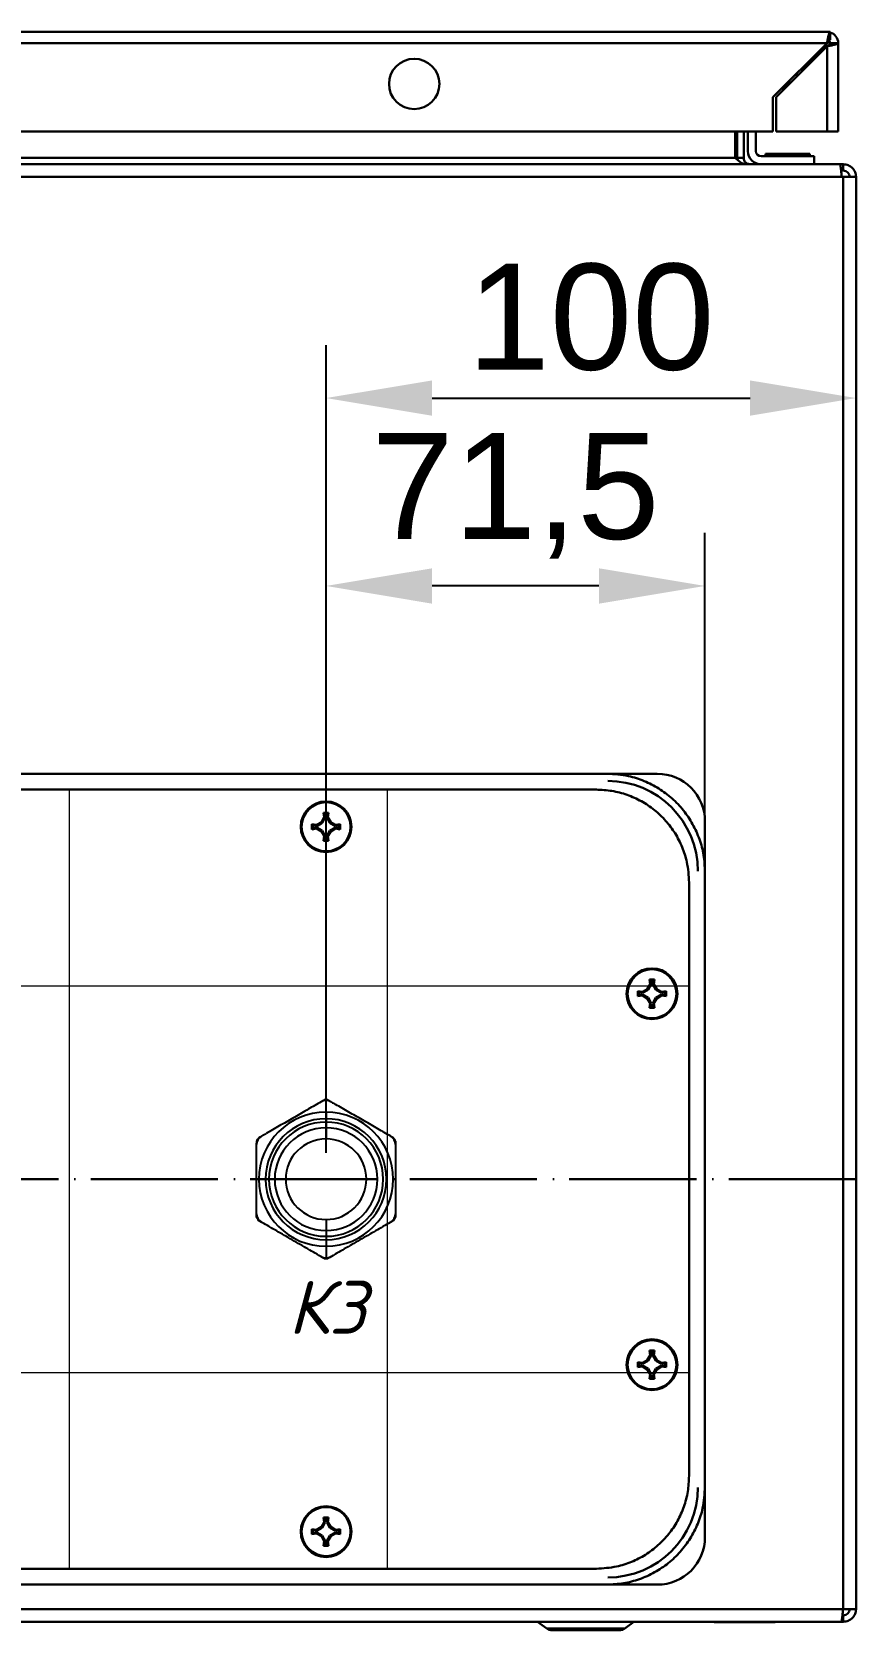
# Model space of a CAD drawing. Header units: millimetres. Extents: x 0 to 53000, y -591 to 24400.
# Drawn here: x 14413.4 to 14568.9, y 11760.5 to 12062.1 of the extents above; entities that cross this region are included whole.
import ezdxf

# ---------------------------------------------------------------- set-up
doc = ezdxf.new("R2010")
doc.units = ezdxf.units.MM
doc.linetypes.add('ACAD_ISO04W100', pattern=[30, 24, -3, 0, -3])
for name, color, linetype in [('MAIN-1', 7, 'Continuous'), ('MAIN-2', 7, 'Continuous'), ('размеры', 3, 'Continuous')]:
    doc.layers.add(name, color=color, linetype=linetype)
doc.layers.add('Осевые центральные', color=5, linetype='ACAD_ISO04W100', lineweight=30)
doc.layers.add('Основная', color=7, linetype='Continuous', lineweight=30)
doc.layers.add('Привязки', color=2, linetype='Continuous', lineweight=0, plot=False, transparency=0.8)
doc.styles.get("Standard").update_dxf_attribs({"font": 'arial.ttf'})
doc.styles.add('текст', font='isocpeui.ttf')
doc.dimstyles.new('ISO2', dxfattribs={"dimtxt": 20, "dimasz": 20, "dimexe": 10, "dimexo": 5, "dimgap": 5, "dimtad": 1, "dimdec": 4, "dimdsep": 46, "dimlunit": 6, "dimtxsty": 'Standard', "dimcen": 20, "dimadec": 0, "dimazin": 0, "dimtfac": 1, "dimtdec": 4, "dimtmove": 0, "dimatfit": 3, "dimfxl": 1, "dimtolj": 1, "dimtzin": 0, "dimarcsym": 0})

# ---------------------------------------------------------------- blocks, each defined once
blk = doc.blocks.new('*U447')
at = {"layer": 'MAIN-1'}
for p, q in [((-5.26, 12.11), (-5.59, 11.92)), ((-4.94, 12.29), (-5.26, 12.11)), ((-4.62, 12.48), (-4.94, 12.29)), ((-4.3, 12.67), (-4.62, 12.48)), ((-3.98, 12.85), (-4.3, 12.67)), ((-3.66, 13.03), (-3.98, 12.85)), ((-3.35, 13.21), (-3.66, 13.03)), ((-3.04, 13.39), (-3.35, 13.21)), ((-2.73, 13.57), (-3.04, 13.39)), ((-2.43, 13.74), (-2.73, 13.57)), ((-2.12, 13.92), (-2.43, 13.74)), ((-1.82, 14.09), (-2.12, 13.92)), ((-1.52, 14.27), (-1.82, 14.09)), ((-1.22, 14.44), (-1.52, 14.27)), ((-0.93, 14.61), (-1.22, 14.44)), ((-0.64, 14.78), (-0.93, 14.61)), ((-0.35, 14.95), (-0.64, 14.78)), ((0, 12.66), (0, 14.95)), ((0, 12.66), (0, 7.61)), ((0.35, 14.95), (0.52, 14.85)), ((0.52, 14.85), (0.69, 14.75)), ((0.69, 14.75), (0.87, 14.65)), ((0.87, 14.65), (1.04, 14.54)), ((1.04, 14.54), (1.22, 14.44)), ((1.22, 14.44), (1.39, 14.34)), ((1.39, 14.34), (1.57, 14.24)), ((1.57, 14.24), (1.61, 14.22)), ((1.61, 14.22), (1.64, 14.2)), ((1.64, 14.2), (1.67, 14.18)), ((1.67, 14.18), (1.7, 14.16)), ((1.7, 14.16), (1.74, 14.14)), ((1.74, 14.14), (1.77, 14.12)), ((1.77, 14.12), (1.8, 14.11)), ((2.1, 13.93), (1.8, 14.11)), ((2.41, 13.75), (2.1, 13.93)), ((2.72, 13.58), (2.41, 13.75)), ((3.03, 13.4), (2.72, 13.58)), ((3.34, 13.22), (3.03, 13.4)), ((3.65, 13.04), (3.34, 13.22)), ((3.97, 12.86), (3.65, 13.04)), ((4.28, 12.67), (3.97, 12.86)), ((4.6, 12.49), (4.28, 12.67)), ((4.92, 12.3), (4.6, 12.49)), ((5.24, 12.12), (4.92, 12.3)), ((5.57, 11.93), (5.24, 12.12)), ((-10.4, 9.14), (-10.71, 8.96)), ((-10.09, 9.32), (-10.4, 9.14)), ((-9.78, 9.5), (-10.09, 9.32)), ((-9.47, 9.68), (-9.78, 9.5)), ((-9.15, 9.86), (-9.47, 9.68)), ((-8.83, 10.05), (-9.15, 9.86)), ((-8.51, 10.23), (-8.83, 10.05)), ((-8.19, 10.41), (-8.51, 10.23)), ((-7.87, 10.6), (-8.19, 10.41)), ((-7.55, 10.79), (-7.87, 10.6)), ((-7.22, 10.97), (-7.55, 10.79)), ((-6.9, 11.16), (-7.22, 10.97)), ((-6.57, 11.35), (-6.9, 11.16)), ((-6.24, 11.54), (-6.57, 11.35)), ((-5.92, 11.73), (-6.24, 11.54)), ((-5.59, 11.92), (-5.92, 11.73)), ((5.89, 11.74), (5.57, 11.93)), ((6.22, 11.56), (5.89, 11.74)), ((6.55, 11.37), (6.22, 11.56)), ((6.87, 11.18), (6.55, 11.37)), ((7.2, 10.99), (6.87, 11.18)), ((7.53, 10.8), (7.2, 10.99)), ((7.85, 10.61), (7.53, 10.8)), ((8.18, 10.42), (7.85, 10.61)), ((8.5, 10.24), (8.18, 10.42)), ((8.82, 10.05), (8.5, 10.24)), ((9.14, 9.87), (8.82, 10.05)), ((9.45, 9.69), (9.14, 9.87)), ((9.77, 9.51), (9.45, 9.69)), ((10.08, 9.33), (9.77, 9.51)), ((10.38, 9.15), (10.08, 9.33)), ((10.69, 8.97), (10.38, 9.15)), ((-13.12, 7.17), (-13.12, 7.12)), ((-13.12, 7.12), (-13.12, 7.06)), ((-13.12, 7.06), (-13.12, 7.01)), ((-13.12, 7.01), (-13.12, 6.95)), ((-13.12, 6.95), (-13.12, 6.9)), ((-13.12, 6.9), (-13.12, 6.84)), ((-13.12, 6.84), (-13.12, 6.78)), ((-13.12, 6.75), (-13.12, 6.78)), ((-13.12, 6.71), (-13.12, 6.75)), ((-13.12, 6.67), (-13.12, 6.71)), ((-13.12, 6.63), (-13.12, 6.67)), ((-13.12, 6.59), (-13.12, 6.63)), ((-13.12, 6.56), (-13.12, 6.59)), ((-13.12, 6.52), (-13.12, 6.56)), ((-13.12, 6.15), (-13.12, 6.52)), ((-13.12, 5.78), (-13.12, 6.15)), ((-12.77, 7.77), (-12.6, 7.87)), ((-12.6, 7.87), (-12.42, 7.97)), ((-12.42, 7.97), (-12.25, 8.07)), ((-12.25, 8.07), (-12.07, 8.17)), ((-12.07, 8.17), (-11.9, 8.28)), ((-11.9, 8.28), (-11.72, 8.38)), ((-11.72, 8.38), (-11.54, 8.48)), ((-11.54, 8.48), (-11.51, 8.5)), ((-11.51, 8.5), (-11.48, 8.52)), ((-11.48, 8.52), (-11.45, 8.54)), ((-11.45, 8.54), (-11.41, 8.56)), ((-11.41, 8.56), (-11.38, 8.58)), ((-11.38, 8.58), (-11.35, 8.59)), ((-11.35, 8.59), (-11.31, 8.61)), ((-11.01, 8.79), (-11.31, 8.61)), ((-10.71, 8.96), (-11.01, 8.79)), ((10.99, 8.8), (10.69, 8.97)), ((11.3, 8.62), (10.99, 8.8)), ((11.6, 8.45), (11.3, 8.62)), ((11.89, 8.28), (11.6, 8.45)), ((12.19, 8.11), (11.89, 8.28)), ((12.48, 7.94), (12.19, 8.11)), ((12.77, 7.77), (12.48, 7.94)), ((13.12, 7.17), (13.12, 6.81)), ((13.12, 6.81), (13.12, 6.44)), ((13.12, 6.44), (13.12, 6.07)), ((13.12, 6.07), (13.12, 5.7)), ((-13.12, 5.4), (-13.12, 5.78)), ((-13.12, 5.02), (-13.12, 5.4)), ((-13.12, 4.64), (-13.12, 5.02)), ((-13.12, 4.25), (-13.12, 4.64)), ((-13.12, 3.86), (-13.12, 4.25)), ((-13.12, 3.47), (-13.12, 3.86)), ((-13.12, 3.08), (-13.12, 3.47)), ((-13.12, 2.68), (-13.12, 3.08)), ((13.12, 5.7), (13.12, 5.32)), ((13.12, 5.32), (13.12, 4.94)), ((13.12, 4.94), (13.12, 4.56)), ((13.12, 4.56), (13.12, 4.17)), ((13.12, 4.17), (13.12, 3.79)), ((13.12, 3.79), (13.12, 3.39)), ((13.12, 3.39), (13.12, 3)), ((-13.12, 2.28), (-13.12, 2.68)), ((-13.12, 1.88), (-13.12, 2.28)), ((-13.12, 1.47), (-13.12, 1.88)), ((-13.12, 1.07), (-13.12, 1.47)), ((-13.12, 0.66), (-13.12, 1.07)), ((-13.12, 0.25), (-13.12, 0.66)), ((-13.12, -0.16), (-13.12, 0.25)), ((13.12, 3), (13.12, 2.6)), ((13.12, 2.6), (13.12, 2.2)), ((13.12, 2.2), (13.12, 1.8)), ((13.12, 1.8), (13.12, 1.39)), ((13.12, 1.39), (13.12, 0.98)), ((13.12, 0.98), (13.12, 0.57)), ((13.12, 0.57), (13.12, 0.16)), ((13.12, 0.16), (13.12, -0.25)), ((-13.12, -0.57), (-13.12, -0.16)), ((-13.12, -0.98), (-13.12, -0.57)), ((-13.12, -1.39), (-13.12, -0.98)), ((-13.12, -1.8), (-13.12, -1.39)), ((-13.12, -2.2), (-13.12, -1.8)), ((-13.12, -2.6), (-13.12, -2.2)), ((-13.12, -3), (-13.12, -2.6)), ((-13.12, -3.39), (-13.12, -3)), ((13.12, -0.25), (13.12, -0.66)), ((13.12, -0.66), (13.12, -1.07)), ((13.12, -1.07), (13.12, -1.47)), ((13.12, -1.47), (13.12, -1.88)), ((13.12, -1.88), (13.12, -2.28)), ((13.12, -2.28), (13.12, -2.68)), ((13.12, -2.68), (13.12, -3.08)), ((-13.12, -3.79), (-13.12, -3.39)), ((-13.12, -4.17), (-13.12, -3.79)), ((-13.12, -4.56), (-13.12, -4.17)), ((-13.12, -4.94), (-13.12, -4.56)), ((-13.12, -5.32), (-13.12, -4.94)), ((-13.12, -5.7), (-13.12, -5.32)), ((-13.12, -6.07), (-13.12, -5.7)), ((13.12, -3.08), (13.12, -3.47)), ((13.12, -3.47), (13.12, -3.86)), ((13.12, -3.86), (13.12, -4.25)), ((13.12, -4.25), (13.12, -4.64)), ((13.12, -4.64), (13.12, -5.02)), ((13.12, -5.02), (13.12, -5.4)), ((13.12, -5.4), (13.12, -5.78)), ((13.12, -5.78), (13.12, -6.15)), ((-13.12, -6.44), (-13.12, -6.07)), ((-13.12, -6.81), (-13.12, -6.44)), ((-13.12, -7.17), (-13.12, -6.81)), ((-12.44, -7.96), (-12.77, -7.77)), ((-12.11, -8.16), (-12.44, -7.96)), ((-11.77, -8.35), (-12.11, -8.16)), ((-11.43, -8.55), (-11.77, -8.35)), ((-11.08, -8.75), (-11.43, -8.55)), ((-10.74, -8.95), (-11.08, -8.75)), ((-10.39, -9.15), (-10.74, -8.95)), ((0, -7.61), (0, -12.66)), ((10.74, -8.95), (10.39, -9.15)), ((11.08, -8.75), (10.74, -8.95)), ((11.43, -8.55), (11.08, -8.75)), ((11.77, -8.35), (11.43, -8.55)), ((12.11, -8.16), (11.77, -8.35)), ((12.44, -7.96), (12.11, -8.16)), ((12.77, -7.77), (12.44, -7.96)), ((13.12, -6.15), (13.12, -6.52)), ((13.12, -6.52), (13.12, -6.56)), ((13.12, -6.56), (13.12, -6.59)), ((13.12, -6.59), (13.12, -6.63)), ((13.12, -6.63), (13.12, -6.67)), ((13.12, -6.67), (13.12, -6.71)), ((13.12, -6.71), (13.12, -6.75)), ((13.12, -6.75), (13.12, -6.78)), ((13.12, -6.78), (13.12, -6.84)), ((13.12, -6.84), (13.12, -6.9)), ((13.12, -6.9), (13.12, -6.95)), ((13.12, -6.95), (13.12, -7.01)), ((13.12, -7.01), (13.12, -7.06)), ((13.12, -7.06), (13.12, -7.12)), ((13.12, -7.12), (13.12, -7.17)), ((-10.03, -9.35), (-10.39, -9.15)), ((-9.68, -9.56), (-10.03, -9.35)), ((-9.32, -9.76), (-9.68, -9.56)), ((-8.96, -9.97), (-9.32, -9.76)), ((-8.6, -10.18), (-8.96, -9.97)), ((-8.23, -10.39), (-8.6, -10.18)), ((-7.86, -10.61), (-8.23, -10.39)), ((-7.49, -10.82), (-7.86, -10.61)), ((-7.12, -11.03), (-7.49, -10.82)), ((-6.75, -11.25), (-7.12, -11.03)), ((-6.37, -11.47), (-6.75, -11.25)), ((-6, -11.68), (-6.37, -11.47)), ((-5.62, -11.9), (-6, -11.68)), ((-5.25, -12.11), (-5.62, -11.9)), ((5.62, -11.9), (5.25, -12.11)), ((6, -11.68), (5.62, -11.9)), ((6.37, -11.47), (6, -11.68)), ((6.75, -11.25), (6.37, -11.47)), ((7.12, -11.03), (6.75, -11.25)), ((7.49, -10.82), (7.12, -11.03)), ((7.86, -10.61), (7.49, -10.82)), ((8.23, -10.39), (7.86, -10.61)), ((8.6, -10.18), (8.23, -10.39)), ((8.96, -9.97), (8.6, -10.18)), ((9.32, -9.76), (8.96, -9.97)), ((9.68, -9.56), (9.32, -9.76)), ((10.03, -9.35), (9.68, -9.56)), ((10.39, -9.15), (10.03, -9.35)), ((-4.89, -12.33), (-5.25, -12.11)), ((-4.52, -12.54), (-4.89, -12.33)), ((-4.16, -12.75), (-4.52, -12.54)), ((-3.8, -12.95), (-4.16, -12.75)), ((-3.44, -13.16), (-3.8, -12.95)), ((-3.08, -13.37), (-3.44, -13.16)), ((-2.73, -13.57), (-3.08, -13.37)), ((-2.38, -13.77), (-2.73, -13.57)), ((-2.03, -13.97), (-2.38, -13.77)), ((-1.69, -14.17), (-2.03, -13.97)), ((-1.35, -14.37), (-1.69, -14.17)), ((-1.01, -14.56), (-1.35, -14.37)), ((-0.68, -14.76), (-1.01, -14.56)), ((-0.35, -14.95), (-0.68, -14.76)), ((0, -12.66), (0, -14.95)), ((0.68, -14.76), (0.35, -14.95)), ((1.01, -14.56), (0.68, -14.76)), ((1.35, -14.37), (1.01, -14.56)), ((1.69, -14.17), (1.35, -14.37)), ((2.03, -13.97), (1.69, -14.17)), ((2.38, -13.77), (2.03, -13.97)), ((2.73, -13.57), (2.38, -13.77)), ((3.08, -13.37), (2.73, -13.57)), ((3.44, -13.16), (3.08, -13.37)), ((3.8, -12.95), (3.44, -13.16)), ((4.16, -12.75), (3.8, -12.95)), ((4.52, -12.54), (4.16, -12.75)), ((4.89, -12.33), (4.52, -12.54)), ((5.25, -12.11), (4.89, -12.33))]:
    blk.add_line(p, q, dxfattribs=at)
for radius, start, end in [(12.66, 90, 270), (14.95, 90, 91.3251), (14.95, 88.6749, 90), (12.66, 270, 90), (14.95, 148.6749, 151.325), (7.61, 90, 180), (7.61, 0, 90), (14.95, 28.675, 31.3251), (7.61, 180, 270), (7.61, 270, 0), (14.95, 208.6749, 211.3251), (14.95, 328.6749, 331.3251), (14.95, 268.6749, 270), (14.95, 270, 271.3251)]:
    blk.add_arc((0, 0), radius, start, end, dxfattribs=at)
at = {"layer": 'MAIN-2'}
for p, q in [((-0.91, 14.62), (-0.91, 14.62)), ((-0.35, 14.95), (-0.35, 14.95)), ((0, 12.66), (0, 12.66)), ((0.35, 14.95), (0.35, 14.95)), ((0.91, 14.62), (0.91, 14.62)), ((0, 11.41), (0, 11.41)), ((0, 10.78), (0, 10.78)), ((0, 9.69), (0, 9.69)), ((-13.12, 7.17), (-13.12, 7.17)), ((-13.12, 6.52), (-13.12, 6.52)), ((-12.77, 7.77), (-12.77, 7.77)), ((-12.2, 8.1), (-12.2, 8.1)), ((12.2, 8.1), (12.2, 8.1)), ((12.77, 7.77), (12.77, 7.77)), ((13.12, 7.17), (13.12, 7.17)), ((13.12, 6.52), (13.12, 6.52)), ((-7.61, 0), (-9.69, 0)), ((7.61, 0), (9.69, 0)), ((-13.12, -6.52), (-13.12, -6.52)), ((-13.12, -7.17), (-13.12, -7.17)), ((-12.77, -7.77), (-12.77, -7.77)), ((-12.2, -8.1), (-12.2, -8.1)), ((12.2, -8.1), (12.2, -8.1)), ((12.77, -7.77), (12.77, -7.77)), ((13.12, -6.52), (13.12, -6.52)), ((13.12, -7.17), (13.12, -7.17)), ((0, -9.69), (0, -9.69)), ((0, -10.78), (0, -10.78)), ((0, -11.41), (0, -11.41)), ((-0.91, -14.62), (-0.91, -14.62)), ((-0.35, -14.95), (-0.35, -14.95)), ((0, -12.66), (0, -12.66)), ((0.35, -14.95), (0.35, -14.95)), ((0.91, -14.62), (0.91, -14.62))]:
    blk.add_line(p, q, dxfattribs=at)
for centre, radius, start, end in [((0, 13.04), 1.82, 90, 120), ((0, 13.04), 1.82, 60, 90), ((0, 0), 11.41, 90, 270), ((0, 0), 10.78, 90, 270), ((0, 0), 9.69, 90, 180), ((0, 0), 11.41, 270, 90), ((0, 0), 10.78, 270, 90), ((0, 0), 9.69, 0, 90), ((-11.29, 6.52), 1.82, 120, 180), ((11.29, 6.52), 1.82, 0, 60), ((0, 0), 9.69, 180, 270), ((0, 0), 9.69, 270, 0), ((-11.29, -6.52), 1.82, 180, 240), ((11.29, -6.52), 1.82, 300, 0), ((0, -13.04), 1.82, 240, 270), ((0, -13.04), 1.82, 270, 300)]:
    blk.add_arc(centre, radius, start, end, dxfattribs=at)
blk = doc.blocks.new('*U446')
at = {"layer": 'Основная', "color": 0, "linetype": 'ByBlock', "lineweight": -2, "transparency": 16777216}
blk.add_blockref('*U447', (0, 0), dxfattribs=at)
blk = doc.blocks.new('*D506')
at = {"layer": 'Defpoints', "color": 0, "transparency": 16777216}
for p in [(14568.94, 11993), (14468.94, 11845.61), (14568.94, 11845.61)]:
    blk.add_point(p, dxfattribs=at)
at = {"layer": 'размеры', "color": 0, "lineweight": -2, "transparency": 16777216}
for p, q in [((14468.94, 11850.61), (14468.94, 12003)), ((14568.94, 11850.61), (14568.94, 12003)), ((14488.94, 11993), (14548.94, 11993))]:
    blk.add_line(p, q, dxfattribs=at)
at = {"layer": 'размеры', "color": 0, "transparency": 16777216}
for points in [[(14488.94, 11996.33), (14488.94, 11989.67), (14468.94, 11993)], [(14548.94, 11996.33), (14548.94, 11989.67), (14568.94, 11993)]]:
    blk.add_solid(points, dxfattribs=at)
at = {"layer": 'размеры', "color": 0, "transparency": 16777216, "insert": (14518.94, 12008.21), "char_height": 20, "attachment_point": 5}
blk.add_mtext('\\A1;100', dxfattribs=at)
blk = doc.blocks.new('*D507')
at = {"layer": 'Defpoints', "color": 0, "transparency": 16777216}
for p in [(14468.94, 11957.55), (14468.94, 11845.61), (14540.44, 11845.61)]:
    blk.add_point(p, dxfattribs=at)
at = {"layer": 'размеры', "color": 0, "lineweight": -2, "transparency": 16777216}
for p, q in [((14468.94, 11850.61), (14468.94, 11967.55)), ((14540.44, 11850.61), (14540.44, 11967.55)), ((14520.44, 11957.55), (14488.94, 11957.55))]:
    blk.add_line(p, q, dxfattribs=at)
at = {"layer": 'размеры', "color": 0, "transparency": 16777216}
for points in [[(14488.94, 11960.88), (14488.94, 11954.21), (14468.94, 11957.55)], [(14520.44, 11960.88), (14520.44, 11954.21), (14540.44, 11957.55)]]:
    blk.add_solid(points, dxfattribs=at)
at = {"layer": 'размеры', "color": 0, "transparency": 16777216, "insert": (14504.69, 11974.57), "char_height": 20, "attachment_point": 5}
blk.add_mtext('\\A1;71,5', dxfattribs=at)

msp = doc.modelspace()

# ---------------------------------------------------------------- linework, layer by layer
at = {"layer": 'Осевые центральные'}
msp.add_line((14568.94367, 11845.61391), (13968.94365, 11845.61391), dxfattribs=at)
at = {"layer": 'Основная', "linetype": 'Continuous'}
for p, q in [((14563.47095, 12062.07866), (13970.67096, 12062.07866)), ((14564.07096, 12062.07866), (14563.47095, 12062.07866)), ((14564.07096, 12062.07866), (14564.07096, 12061.99112)), ((14564.07096, 12061.99112), (14564.07096, 12060.57865)), ((13970.67096, 12059.97866), (14563.47095, 12059.97866)), ((14553.27096, 12049.77866), (14563.47095, 12059.97866)), ((14563.47095, 12059.37866), (14553.87094, 12049.77866)), ((14562.57095, 12059.07866), (14562.57095, 12058.47866)), ((14563.47095, 12059.37866), (14563.47095, 12043.27866)), ((14563.53628, 12060.07866), (14564.06256, 12060.07866)), ((14564.07096, 12059.97866), (14565.57094, 12059.97866)), ((14565.57094, 12043.27866), (14565.57094, 12059.97866)), ((14556.60619, 12052.51391), (14556.00618, 12052.51391)), ((14557.5062, 12054.01392), (14558.10621, 12054.01392)), ((14553.27096, 12043.27866), (14553.27096, 12049.77866)), ((14553.87094, 12049.77866), (14553.87094, 12043.27866)), ((14555.14043, 12051.04812), (14555.35098, 12051.5139)), ((14555.35098, 12051.5139), (14555.50872, 12051.41644)), ((13980.87095, 12043.27866), (14553.27096, 12043.27866)), ((14546.11938, 12043.27866), (14546.11938, 12038.3139)), ((14546.54365, 12043.27866), (14546.54365, 12038.3139)), ((14547.74367, 12043.27866), (14547.74367, 12038.3139)), ((14548.54365, 12039.61391), (14548.54365, 12043.27866)), ((14550.04366, 12043.27866), (14550.04366, 12039.61391)), ((14553.87094, 12043.27866), (14563.47095, 12043.27866)), ((14563.47095, 12043.27866), (14565.57094, 12043.27866)), ((14565.90726, 12037.11391), (13971.98006, 12037.11391)), ((13991.76793, 12038.3139), (14546.11938, 12038.3139)), ((14546.62859, 12037.89456), (14546.54365, 12038.3139)), ((14546.54365, 12038.3139), (14547.74367, 12038.3139)), ((14551.04365, 12038.61391), (14561.04367, 12038.61391)), ((14551.84366, 12039.11392), (14551.84366, 12038.61391)), ((14551.84366, 12039.11392), (14560.24366, 12039.11392)), ((14560.24366, 12038.61391), (14560.24366, 12039.11392)), ((14561.04367, 12038.61391), (14561.04367, 12037.11391)), ((14566.54366, 12037.11391), (14565.90726, 12037.11391)), ((14566.54366, 12035.91391), (14566.54366, 12037.11391)), ((14566.24367, 12034.71392), (13972.64366, 12034.71392)), ((14566.54366, 12035.91391), (14566.12914, 12035.91391)), ((14566.24367, 12034.71392), (14566.54366, 12034.71392)), ((14566.54366, 12034.71392), (14566.54366, 11764.5139)), ((14568.94367, 12034.71392), (14566.54366, 12034.71392)), ((14568.94367, 11764.5139), (14568.94367, 12034.71392)), ((14521.94365, 11922.11391), (14015.94367, 11922.11391)), ((14521.94365, 11922.11391), (14531.44365, 11922.11391)), ((14017.94367, 11919.11391), (14519.94365, 11919.11391)), ((14468.0629, 11912.99468), (14468.60335, 11913.91067)), ((14468.80532, 11913.87743), (14468.21047, 11912.8471)), ((14468.45401, 11914.77263), (14468.94366, 11914.77397)), ((14468.60335, 11913.91067), (14468.45401, 11914.77263)), ((14468.66008, 11914.6037), (14468.45401, 11914.77263)), ((14468.80532, 11913.87743), (14468.60335, 11913.91067)), ((14468.66008, 11914.6037), (14468.80532, 11913.87743)), ((14469.22725, 11914.6037), (14468.66008, 11914.6037)), ((14468.94366, 11914.77397), (14469.4333, 11914.77263)), ((14469.08199, 11913.87743), (14469.22725, 11914.6037)), ((14469.08199, 11913.87743), (14469.28397, 11913.91067)), ((14469.67686, 11912.8471), (14469.08199, 11913.87743)), ((14469.22725, 11914.6037), (14469.4333, 11914.77263)), ((14469.4333, 11914.77263), (14469.28397, 11913.91067)), ((14469.28397, 11913.91067), (14469.82442, 11912.99468)), ((14466.28494, 11912.60355), (14467.14689, 11912.45422)), ((14466.28494, 11911.62427), (14466.28494, 11912.60355)), ((14466.45387, 11912.3975), (14466.28494, 11912.60355)), ((14466.28494, 11911.62427), (14466.45387, 11911.83032)), ((14467.14689, 11911.7736), (14466.28494, 11911.62427)), ((14467.18014, 11912.25224), (14466.45387, 11912.3975)), ((14466.45387, 11912.3975), (14466.45387, 11911.83032)), ((14466.45387, 11911.83032), (14467.18014, 11911.97558)), ((14467.14689, 11912.45422), (14468.0629, 11912.99468)), ((14467.18014, 11912.25224), (14467.14689, 11912.45422)), ((14467.14689, 11911.7736), (14467.18014, 11911.97558)), ((14468.0629, 11911.23314), (14467.14689, 11911.7736)), ((14468.21047, 11912.8471), (14467.18014, 11912.25224)), ((14467.18014, 11911.97558), (14468.21047, 11911.38072)), ((14468.21047, 11912.8471), (14468.0629, 11912.99468)), ((14468.0629, 11911.23314), (14468.21047, 11911.38072)), ((14468.60335, 11910.31715), (14468.0629, 11911.23314)), ((14468.21047, 11911.38072), (14468.80532, 11910.35039)), ((14469.08199, 11910.35039), (14469.67686, 11911.38072)), ((14469.82442, 11911.23314), (14469.28397, 11910.31715)), ((14469.82442, 11912.99468), (14469.67686, 11912.8471)), ((14470.70718, 11912.25224), (14469.67686, 11912.8471)), ((14469.67686, 11911.38072), (14470.70718, 11911.97558)), ((14469.67686, 11911.38072), (14469.82442, 11911.23314)), ((14469.82442, 11912.99468), (14470.74041, 11912.45422)), ((14470.74041, 11911.7736), (14469.82442, 11911.23314)), ((14470.74041, 11912.45422), (14470.70718, 11912.25224)), ((14471.43345, 11912.3975), (14470.70718, 11912.25224)), ((14470.70718, 11911.97558), (14470.74041, 11911.7736)), ((14470.70718, 11911.97558), (14471.43345, 11911.83032)), ((14470.74041, 11912.45422), (14471.60237, 11912.60355)), ((14471.60237, 11911.62427), (14470.74041, 11911.7736)), ((14471.60237, 11912.60355), (14471.43345, 11912.3975)), ((14471.43345, 11911.83032), (14471.43345, 11912.3975)), ((14471.43345, 11911.83032), (14471.60237, 11911.62427)), ((14471.60237, 11912.60355), (14471.60237, 11911.62427)), ((14540.44365, 11903.61391), (14540.44365, 11913.11391)), ((14468.45401, 11909.45519), (14468.60335, 11910.31715)), ((14468.66008, 11909.62412), (14468.45401, 11909.45519)), ((14468.94366, 11909.45385), (14468.45401, 11909.45519)), ((14468.80532, 11910.35039), (14468.60335, 11910.31715)), ((14468.80532, 11910.35039), (14468.66008, 11909.62412)), ((14468.66008, 11909.62412), (14469.22725, 11909.62412)), ((14469.4333, 11909.45519), (14468.94366, 11909.45385)), ((14469.08199, 11910.35039), (14469.28397, 11910.31715)), ((14469.22725, 11909.62412), (14469.08199, 11910.35039)), ((14469.4333, 11909.45519), (14469.22725, 11909.62412)), ((14469.28397, 11910.31715), (14469.4333, 11909.45519)), ((14537.44366, 11901.61391), (14537.44366, 11789.61391)), ((14540.44365, 11787.61391), (14540.44365, 11903.61391)), ((14527.78493, 11881.10355), (14528.64691, 11880.95422)), ((14527.78493, 11880.12427), (14527.78493, 11881.10355)), ((14527.95385, 11880.8975), (14527.78493, 11881.10355)), ((14527.78493, 11880.12427), (14527.95385, 11880.33032)), ((14528.68014, 11880.75224), (14527.95385, 11880.8975)), ((14527.95385, 11880.8975), (14527.95385, 11880.33032)), ((14527.95385, 11880.33032), (14528.68014, 11880.47558)), ((14528.64691, 11880.95422), (14529.56288, 11881.49468)), ((14528.68014, 11880.75224), (14528.64691, 11880.95422)), ((14528.64691, 11880.2736), (14528.68014, 11880.47558)), ((14529.71046, 11881.3471), (14528.68014, 11880.75224)), ((14528.68014, 11880.47558), (14529.71046, 11879.88072)), ((14529.56288, 11881.49468), (14530.10335, 11882.41067)), ((14529.71046, 11881.3471), (14529.56288, 11881.49468)), ((14530.30532, 11882.37743), (14529.71046, 11881.3471)), ((14529.95401, 11883.27263), (14530.44366, 11883.27397)), ((14530.10335, 11882.41067), (14529.95401, 11883.27263)), ((14529.95401, 11883.27263), (14530.16006, 11883.1037)), ((14530.30532, 11882.37743), (14530.10335, 11882.41067)), ((14530.16006, 11883.1037), (14530.30532, 11882.37743)), ((14530.72726, 11883.1037), (14530.16006, 11883.1037)), ((14530.44366, 11883.27397), (14530.93331, 11883.27263)), ((14530.582, 11882.37743), (14530.72726, 11883.1037)), ((14530.582, 11882.37743), (14530.78397, 11882.41067)), ((14531.17686, 11881.3471), (14530.582, 11882.37743)), ((14530.72726, 11883.1037), (14530.93331, 11883.27263)), ((14530.93331, 11883.27263), (14530.78397, 11882.41067)), ((14530.78397, 11882.41067), (14531.32444, 11881.49468)), ((14531.32444, 11881.49468), (14531.17686, 11881.3471)), ((14532.20718, 11880.75224), (14531.17686, 11881.3471)), ((14531.17686, 11879.88072), (14532.20718, 11880.47558)), ((14531.32444, 11881.49468), (14532.24041, 11880.95422)), ((14532.24041, 11880.95422), (14532.20718, 11880.75224)), ((14532.93347, 11880.8975), (14532.20718, 11880.75224)), ((14532.20718, 11880.47558), (14532.24041, 11880.2736)), ((14532.20718, 11880.47558), (14532.93347, 11880.33032)), ((14532.24041, 11880.95422), (14533.10238, 11881.10355)), ((14533.10238, 11881.10355), (14532.93347, 11880.8975)), ((14532.93347, 11880.33032), (14532.93347, 11880.8975)), ((14532.93347, 11880.33032), (14533.10238, 11880.12427)), ((14533.10238, 11881.10355), (14533.10238, 11880.12427)), ((14528.64691, 11880.2736), (14527.78493, 11880.12427)), ((14529.56288, 11879.73314), (14528.64691, 11880.2736)), ((14529.56288, 11879.73314), (14529.71046, 11879.88072)), ((14530.10335, 11878.81715), (14529.56288, 11879.73314)), ((14529.71046, 11879.88072), (14530.30532, 11878.85039)), ((14529.95401, 11877.95519), (14530.10335, 11878.81715)), ((14530.16006, 11878.12412), (14529.95401, 11877.95519)), ((14530.44366, 11877.95385), (14529.95401, 11877.95519)), ((14530.30532, 11878.85039), (14530.10335, 11878.81715)), ((14530.30532, 11878.85039), (14530.16006, 11878.12412)), ((14530.16006, 11878.12412), (14530.72726, 11878.12412)), ((14530.93331, 11877.95519), (14530.44366, 11877.95385)), ((14530.582, 11878.85039), (14531.17686, 11879.88072)), ((14530.582, 11878.85039), (14530.78397, 11878.81715)), ((14530.72726, 11878.12412), (14530.582, 11878.85039)), ((14530.72726, 11878.12412), (14530.93331, 11877.95519)), ((14531.32444, 11879.73314), (14530.78397, 11878.81715)), ((14530.78397, 11878.81715), (14530.93331, 11877.95519)), ((14531.17686, 11879.88072), (14531.32444, 11879.73314)), ((14532.24041, 11880.2736), (14531.32444, 11879.73314)), ((14533.10238, 11880.12427), (14532.24041, 11880.2736)), ((14527.78493, 11811.10355), (14528.64691, 11810.95422)), ((14527.78493, 11810.12426), (14527.78493, 11811.10355)), ((14527.95385, 11810.8975), (14527.78493, 11811.10355)), ((14528.64691, 11810.95422), (14529.56288, 11811.49468)), ((14528.68014, 11810.75224), (14528.64691, 11810.95422)), ((14529.71046, 11811.34711), (14528.68014, 11810.75224)), ((14529.56288, 11811.49468), (14530.10335, 11812.41067)), ((14529.71046, 11811.34711), (14529.56288, 11811.49468)), ((14530.30532, 11812.37743), (14529.71046, 11811.34711)), ((14529.95401, 11813.27263), (14530.44366, 11813.27397)), ((14530.10335, 11812.41067), (14529.95401, 11813.27263)), ((14530.16006, 11813.1037), (14529.95401, 11813.27263)), ((14530.30532, 11812.37743), (14530.10335, 11812.41067)), ((14530.16006, 11813.1037), (14530.30532, 11812.37743)), ((14530.72726, 11813.1037), (14530.16006, 11813.1037)), ((14530.44366, 11813.27397), (14530.93331, 11813.27263)), ((14530.582, 11812.37743), (14530.72726, 11813.1037)), ((14530.582, 11812.37743), (14530.78397, 11812.41067)), ((14531.17686, 11811.34711), (14530.582, 11812.37743)), ((14530.72726, 11813.1037), (14530.93331, 11813.27263)), ((14530.93331, 11813.27263), (14530.78397, 11812.41067)), ((14530.78397, 11812.41067), (14531.32444, 11811.49468)), ((14531.32444, 11811.49468), (14531.17686, 11811.34711)), ((14532.20718, 11810.75224), (14531.17686, 11811.34711)), ((14531.32444, 11811.49468), (14532.24041, 11810.95422)), ((14532.24041, 11810.95422), (14532.20718, 11810.75224)), ((14532.24041, 11810.95422), (14533.10238, 11811.10355)), ((14533.10238, 11811.10355), (14532.93347, 11810.8975)), ((14533.10238, 11811.10355), (14533.10238, 11810.12426)), ((14527.78493, 11810.12426), (14527.95385, 11810.33032)), ((14528.64691, 11810.2736), (14527.78493, 11810.12426)), ((14528.68014, 11810.75224), (14527.95385, 11810.8975)), ((14527.95385, 11810.8975), (14527.95385, 11810.33032)), ((14527.95385, 11810.33032), (14528.68014, 11810.47557)), ((14528.64691, 11810.2736), (14528.68014, 11810.47557)), ((14529.56288, 11809.73315), (14528.64691, 11810.2736)), ((14528.68014, 11810.47557), (14529.71046, 11809.88072)), ((14529.56288, 11809.73315), (14529.71046, 11809.88072)), ((14530.10335, 11808.81715), (14529.56288, 11809.73315)), ((14529.71046, 11809.88072), (14530.30532, 11808.85039)), ((14529.95401, 11807.95519), (14530.10335, 11808.81715)), ((14530.16006, 11808.12412), (14529.95401, 11807.95519)), ((14530.44366, 11807.95385), (14529.95401, 11807.95519)), ((14530.30532, 11808.85039), (14530.10335, 11808.81715)), ((14530.30532, 11808.85039), (14530.16006, 11808.12412)), ((14530.16006, 11808.12412), (14530.72726, 11808.12412)), ((14530.93331, 11807.95519), (14530.44366, 11807.95385)), ((14530.582, 11808.85039), (14531.17686, 11809.88072)), ((14530.582, 11808.85039), (14530.78397, 11808.81715)), ((14530.72726, 11808.12412), (14530.582, 11808.85039)), ((14530.93331, 11807.95519), (14530.72726, 11808.12412)), ((14531.32444, 11809.73315), (14530.78397, 11808.81715)), ((14530.78397, 11808.81715), (14530.93331, 11807.95519)), ((14531.17686, 11809.88072), (14532.20718, 11810.47557)), ((14531.17686, 11809.88072), (14531.32444, 11809.73315)), ((14532.24041, 11810.2736), (14531.32444, 11809.73315)), ((14532.93347, 11810.8975), (14532.20718, 11810.75224)), ((14532.20718, 11810.47557), (14532.24041, 11810.2736)), ((14532.20718, 11810.47557), (14532.93347, 11810.33032)), ((14533.10238, 11810.12426), (14532.24041, 11810.2736)), ((14532.93347, 11810.33032), (14532.93347, 11810.8975)), ((14532.93347, 11810.33032), (14533.10238, 11810.12426)), ((14540.44365, 11787.61391), (14540.44365, 11778.11391)), ((14468.0629, 11779.99468), (14468.60335, 11780.91067)), ((14468.80532, 11780.87743), (14468.21047, 11779.8471)), ((14468.45401, 11781.77263), (14468.94366, 11781.77397)), ((14468.60335, 11780.91067), (14468.45401, 11781.77263)), ((14468.66008, 11781.6037), (14468.45401, 11781.77263)), ((14468.80532, 11780.87743), (14468.60335, 11780.91067)), ((14468.66008, 11781.6037), (14468.80532, 11780.87743)), ((14469.22725, 11781.6037), (14468.66008, 11781.6037)), ((14468.94366, 11781.77397), (14469.4333, 11781.77263)), ((14469.08199, 11780.87743), (14469.22725, 11781.6037)), ((14469.08199, 11780.87743), (14469.28397, 11780.91067)), ((14469.67686, 11779.8471), (14469.08199, 11780.87743)), ((14469.22725, 11781.6037), (14469.4333, 11781.77263)), ((14469.4333, 11781.77263), (14469.28397, 11780.91067)), ((14469.28397, 11780.91067), (14469.82442, 11779.99468)), ((14466.28494, 11779.60356), (14467.14689, 11779.45422)), ((14466.28494, 11778.62427), (14466.28494, 11779.60356)), ((14466.45387, 11779.3975), (14466.28494, 11779.60356)), ((14466.28494, 11778.62427), (14466.45387, 11778.83032)), ((14467.14689, 11778.7736), (14466.28494, 11778.62427)), ((14467.18014, 11779.25225), (14466.45387, 11779.3975)), ((14466.45387, 11779.3975), (14466.45387, 11778.83032)), ((14466.45387, 11778.83032), (14467.18014, 11778.97558)), ((14467.14689, 11779.45422), (14468.0629, 11779.99468)), ((14467.18014, 11779.25225), (14467.14689, 11779.45422)), ((14467.14689, 11778.7736), (14467.18014, 11778.97558)), ((14468.0629, 11778.23314), (14467.14689, 11778.7736)), ((14468.21047, 11779.8471), (14467.18014, 11779.25225)), ((14467.18014, 11778.97558), (14468.21047, 11778.38072)), ((14468.21047, 11779.8471), (14468.0629, 11779.99468)), ((14468.0629, 11778.23314), (14468.21047, 11778.38072)), ((14468.60335, 11777.31715), (14468.0629, 11778.23314)), ((14468.21047, 11778.38072), (14468.80532, 11777.35039)), ((14469.08199, 11777.35039), (14469.67686, 11778.38072)), ((14469.82442, 11778.23314), (14469.28397, 11777.31715)), ((14469.82442, 11779.99468), (14469.67686, 11779.8471)), ((14470.70718, 11779.25225), (14469.67686, 11779.8471)), ((14469.67686, 11778.38072), (14470.70718, 11778.97558)), ((14469.67686, 11778.38072), (14469.82442, 11778.23314)), ((14469.82442, 11779.99468), (14470.74041, 11779.45422)), ((14470.74041, 11778.7736), (14469.82442, 11778.23314)), ((14470.74041, 11779.45422), (14470.70718, 11779.25225)), ((14471.43345, 11779.3975), (14470.70718, 11779.25225)), ((14470.70718, 11778.97558), (14470.74041, 11778.7736)), ((14470.70718, 11778.97558), (14471.43345, 11778.83032)), ((14470.74041, 11779.45422), (14471.60237, 11779.60356)), ((14471.60237, 11778.62427), (14470.74041, 11778.7736)), ((14471.60237, 11779.60356), (14471.43345, 11779.3975)), ((14471.43345, 11778.83032), (14471.43345, 11779.3975)), ((14471.43345, 11778.83032), (14471.60237, 11778.62427)), ((14471.60237, 11779.60356), (14471.60237, 11778.62427)), ((14468.45401, 11776.45519), (14468.60335, 11777.31715)), ((14468.66008, 11776.62412), (14468.45401, 11776.45519)), ((14468.94366, 11776.45385), (14468.45401, 11776.45519)), ((14468.80532, 11777.35039), (14468.60335, 11777.31715)), ((14468.80532, 11777.35039), (14468.66008, 11776.62412)), ((14468.66008, 11776.62412), (14469.22725, 11776.62412)), ((14469.4333, 11776.45519), (14468.94366, 11776.45385)), ((14469.08199, 11777.35039), (14469.28397, 11777.31715)), ((14469.22725, 11776.62412), (14469.08199, 11777.35039)), ((14469.4333, 11776.45519), (14469.22725, 11776.62412)), ((14469.28397, 11777.31715), (14469.4333, 11776.45519)), ((14519.94365, 11772.11391), (14017.94367, 11772.11391)), ((14015.94367, 11769.11391), (14521.94365, 11769.11391)), ((14531.44365, 11769.11391), (14521.94365, 11769.11391)), ((13972.64366, 11764.5139), (14566.49365, 11764.5139)), ((14566.54366, 11764.5139), (14566.49365, 11764.5139)), ((14568.94367, 11764.5139), (14566.54366, 11764.5139)), ((14566.54366, 11762.11391), (14566.54366, 11763.31391)), ((13972.04365, 11762.11391), (14566.15474, 11762.11391)), ((14508.85608, 11762.11391), (14510.597, 11760.80822)), ((14510.597, 11760.80822), (14517.94366, 11760.80822)), ((14517.94366, 11760.80822), (14525.29033, 11760.80822)), ((14525.29033, 11760.80822), (14527.03123, 11762.11391)), ((14542.19367, 11762.11391), (14542.19367, 11762.04822)), ((14542.194, 11762.11391), (14542.194, 11762.04822)), ((14542.194, 11762.04822), (14553.694, 11762.04822)), ((14553.694, 11762.04822), (14553.694, 11762.11391)), ((14566.15474, 11762.11391), (14566.54366, 11762.11391))]:
    msp.add_line(p, q, dxfattribs=at)
at = {"layer": 'Основная', "linetype": 'Continuous', "flags": 128}
msp.add_lwpolyline([(14555.37464, 12051.4993), (14555.95823, 12052.36415), (14556.09196, 12052.51391)], dxfattribs=at)
at = {"layer": 'Основная', "linetype": 'Continuous'}
for centre, radius in [((14485.57095, 12052.27866), 4.75), ((14468.94366, 11912.11391), 4.78654), ((14468.94366, 11912.11391), 4.62169), ((14530.44366, 11880.61391), 4.78654), ((14530.44366, 11880.61391), 4.62169), ((14530.44366, 11810.61391), 4.78654), ((14530.44366, 11810.61391), 4.62169), ((14468.94366, 11779.11391), 4.78654), ((14468.94366, 11779.11391), 4.62169)]:
    msp.add_circle(centre, radius, dxfattribs=at)
for centre, radius, start, end in [((14563.47095, 12059.97866), 2.1, 0, 73.3984504), ((14563.47095, 12059.97866), 0.6, 0, 53.1181811), ((14551.04366, 12039.61391), 2.5, 180, 270), ((14551.04366, 12039.61391), 1, 180, 270), ((14522.09366, 11903.76391), 17, 0, 90), ((14531.44366, 11913.11391), 9, 0, 90), ((14522.09366, 11787.46391), 17, 270, 0), ((14531.44366, 11778.11391), 9, 270, 0), ((14511.37699, 11761.84823), 1.3, 233.1301024, 270), ((14524.51033, 11761.84823), 1.3, 270, 306.8698976)]:
    msp.add_arc(centre, radius, start, end, dxfattribs=at)
for points, knots in [([(14563.47095, 12059.97866), (14563.51802, 12060.23733), (14563.6088, 12060.73623), (14563.7431, 12061.37921), (14563.87409, 12061.84012), (14563.98358, 12062.0537), (14564.04902, 12062.0724), (14564.07096, 12062.07866)], [0, 0, 0, 0, 0.235056864, 0.453338999, 0.671614865, 0.889888144, 1, 1, 1, 1]), ([(14564.07096, 12060.57865), (14564.02095, 12060.56964), (14563.92094, 12060.5516), (14563.77093, 12060.41285), (14563.62095, 12060.21453), (14563.52095, 12060.05728), (14563.47095, 12059.97866)], [0, 0, 0, 0, 0.250020976, 0.500002903, 0.750006746, 1, 1, 1, 1]), ([(14565.57094, 12059.97866), (14565.54314, 12059.93159), (14565.48951, 12059.84081), (14565.08833, 12059.70649), (14564.52745, 12059.57553), (14563.9511, 12059.46602), (14563.59152, 12059.4006), (14563.47095, 12059.37866)], [0, 0, 0, 0, 0.235057603, 0.4533404678, 0.6716162172, 0.8898969721, 1, 1, 1, 1]), ([(14563.47095, 12059.37866), (14563.54957, 12059.42866), (14563.70681, 12059.52867), (14563.90514, 12059.67864), (14564.04389, 12059.82868), (14564.06194, 12059.92866), (14564.07096, 12059.97866)], [0, 0, 0, 0, 0.249983868, 0.499998768, 0.749989601, 1, 1, 1, 1]), ([(14548.30726, 12037.11391), (14548.06689, 12037.14559), (14547.58551, 12037.20904), (14546.85635, 12037.68311), (14546.36732, 12038.10169), (14546.11938, 12038.3139)], [0, 0, 0, 0, 0.329623581, 0.660127442, 1, 1, 1, 1]), ([(14547.74367, 12038.3139), (14547.77534, 12038.10815), (14547.83877, 12037.69609), (14548.31288, 12037.21404), (14548.73145, 12037.1476), (14548.94366, 12037.11391)], [0, 0, 0, 0, 0.329624829, 0.660125268, 1, 1, 1, 1]), ([(14566.24367, 12034.71392), (14566.21564, 12035.0284), (14566.15957, 12035.65738), (14566.07547, 12036.45068), (14565.99136, 12037.00569), (14565.9353, 12037.07784), (14565.90726, 12037.11391)], [0, 0, 0, 0, 0.249997807, 0.499998065, 0.749998323, 1, 1, 1, 1]), ([(14566.54366, 12037.11391), (14566.85815, 12037.07784), (14567.48713, 12037.00569), (14568.28044, 12036.45068), (14568.83544, 12035.65738), (14568.9076, 12035.0284), (14568.94367, 12034.71392)], [0, 0, 0, 0, 0.250001677, 0.500001935, 0.750002193, 1, 1, 1, 1]), ([(14566.54366, 12035.91391), (14566.70091, 12035.89587), (14567.0154, 12035.8598), (14567.41205, 12035.5823), (14567.68953, 12035.18564), (14567.72561, 12034.87116), (14567.74365, 12034.71392)], [0, 0, 0, 0, 0.2500036533, 0.5000059209, 0.7500039063, 1, 1, 1, 1]), ([(14540.44365, 11903.61391), (14540.3916, 11904.65539), (14540.2875, 11906.73836), (14539.47738, 11909.7759), (14538.19411, 11912.63339), (14536.44907, 11915.23962), (14534.28601, 11917.50797), (14531.77964, 11919.38877), (14528.99212, 11920.80272), (14525.70467, 11921.87758), (14523.30431, 11922.02841), (14521.94365, 11922.11391)], [0, 0, 0, 0, 0.107554898, 0.21511131, 0.32263878, 0.430178125, 0.537683103, 0.645197125, 0.752431185, 0.859664527, 1, 1, 1, 1]), ([(14519.94365, 11919.11391), (14520.92856, 11919.06464), (14522.89844, 11918.9661), (14525.77124, 11918.19961), (14528.47474, 11916.98695), (14530.93895, 11915.33676), (14533.08261, 11913.29294), (14534.86253, 11910.92478), (14536.20111, 11908.28714), (14537.22014, 11905.1745), (14537.36281, 11902.90177), (14537.44366, 11901.61391)], [0, 0, 0, 0, 0.107525351, 0.215054513, 0.322593349, 0.430138956, 0.53748155, 0.644827243, 0.752206169, 0.859586055, 1, 1, 1, 1]), ([(14537.44366, 11789.61391), (14537.3944, 11788.62892), (14537.29588, 11786.65891), (14536.52931, 11783.78604), (14535.31655, 11781.08267), (14533.66644, 11778.6184), (14531.62239, 11776.47469), (14529.25399, 11774.69461), (14526.61609, 11773.35611), (14523.50364, 11772.33739), (14521.23119, 11772.19474), (14519.94365, 11772.11391)], [0, 0, 0, 0, 0.107533064, 0.215069108, 0.322600877, 0.430139143, 0.537495751, 0.644855637, 0.752237002, 0.859619753, 1, 1, 1, 1]), ([(14521.94365, 11769.11391), (14522.9859, 11769.1661), (14525.07044, 11769.2705), (14528.10993, 11770.08167), (14530.96899, 11771.36625), (14533.57492, 11773.11269), (14535.84173, 11775.27631), (14537.72098, 11777.78238), (14539.13426, 11780.5698), (14540.20855, 11783.85601), (14540.35863, 11786.25489), (14540.44365, 11787.61391)], [0, 0, 0, 0, 0.107634723, 0.215272869, 0.322858064, 0.430456834, 0.537894085, 0.64534216, 0.752590704, 0.859837567, 1, 1, 1, 1]), ([(14566.15474, 11762.11391), (14566.18298, 11762.14998), (14566.23947, 11762.22213), (14566.3242, 11762.77714), (14566.40892, 11763.57044), (14566.46541, 11764.19942), (14566.49365, 11764.5139)], [0, 0, 0, 0, 0.250001677, 0.500001935, 0.7500021931, 1, 1, 1, 1]), ([(14568.94367, 11764.5139), (14568.9076, 11764.19942), (14568.83544, 11763.57044), (14568.28044, 11762.77714), (14567.48713, 11762.22213), (14566.85815, 11762.14998), (14566.54366, 11762.11391)], [0, 0, 0, 0, 0.249997985, 0.499998422, 0.749998145, 1, 1, 1, 1]), ([(14567.74365, 11764.5139), (14567.72561, 11764.35666), (14567.68953, 11764.04218), (14567.41205, 11763.64553), (14567.01539, 11763.36802), (14566.70091, 11763.33195), (14566.54366, 11763.31391)], [0, 0, 0, 0, 0.249996792, 0.499995476, 0.749995651, 1, 1, 1, 1]), ([(14511.377, 11760.54823), (14511.46471, 11760.54823), (14511.59965, 11760.54823), (14512.4185, 11760.54823), (14513.266, 11760.54823), (14514.31802, 11760.54823), (14515.84685, 11760.54823), (14517.1176, 11760.54823), (14517.94366, 11760.54823)], [0, 0, 0, 0, 0.239456367, 0.368359404, 0.499998763, 0.631639037, 0.760543361, 1, 1, 1, 1]), ([(14517.94366, 11760.54823), (14518.76972, 11760.54823), (14520.04047, 11760.54823), (14521.56929, 11760.54823), (14522.62132, 11760.54823), (14523.46882, 11760.54823), (14524.28768, 11760.54823), (14524.4226, 11760.54823), (14524.51032, 11760.54823)], [0, 0, 0, 0, 0.239457877, 0.368360813, 0.500000984, 0.631641155, 0.760544091, 1, 1, 1, 1])]:
    msp.add_open_spline(points, degree=3, knots=knots, dxfattribs=at)
at = {"layer": 'Привязки'}
for p, q in [((14420.44365, 11919.11391), (14420.44365, 11772.11391)), ((14480.44365, 11919.11391), (14480.44365, 11772.11391)), ((14000.44366, 11882.11391), (14537.44366, 11882.11391)), ((14000.53383, 11809.11432), (14537.53383, 11809.11432))]:
    msp.add_line(p, q, dxfattribs=at)

# ---------------------------------------------------------------- block references
at = {"layer": 'Основная'}
msp.add_blockref('*U446', (14468.94367, 11845.6139), dxfattribs=at)

# ---------------------------------------------------------------- texts
at = {"layer": 'Основная', "insert": (14469.11654, 11826.4446), "char_height": 10, "attachment_point": 2, "style": 'текст'}
msp.add_mtext_dynamic_manual_height_columns('К3', width=10, gutter_width=15, heights=[0], dxfattribs=at)

# ---------------------------------------------------------------- dimensions: what is measured, and where the dimension line sits
at = {"layer": 'размеры'}
dim = msp.add_aligned_dim(p1=(14468.94367, 11845.61391), p2=(14568.94367, 11845.61391), distance=147.38609, dimstyle='ISO2', dxfattribs=at)
dim.commit()
dim.dimension.update_dxf_attribs({"geometry": '*D506', "text_midpoint": (14518.94367, 12008.21146)})
dim = msp.add_linear_dim(base=(14468.94367, 11957.54827), p1=(14540.44365, 11845.61391), p2=(14468.94367, 11845.61391), dimstyle='ISO2', dxfattribs=at)
dim.commit()
dim.dimension.update_dxf_attribs({"geometry": '*D507', "text_midpoint": (14504.69366, 11974.56737)})

doc.saveas('drawing.dxf')
